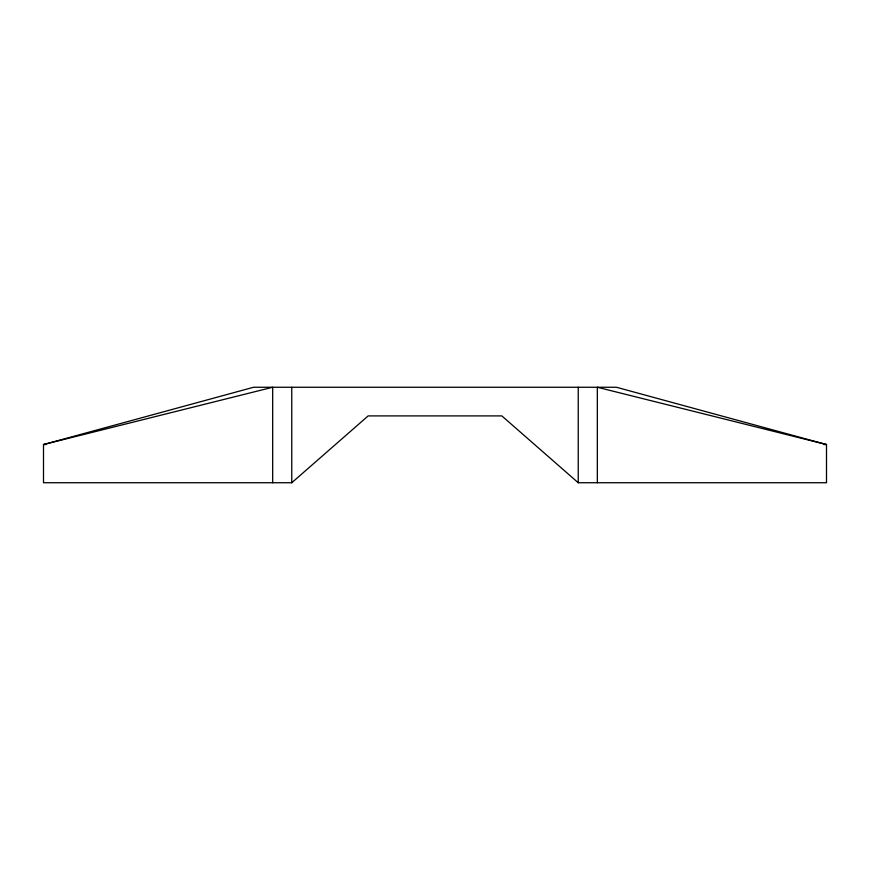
<?xml version="1.0" encoding="UTF-8"?>
<svg xmlns="http://www.w3.org/2000/svg" width="870" height="870" viewBox="0 0 870 870"><rect width="100%" height="100%" fill="white"/><g stroke="black" fill="none" stroke-linecap="round" stroke-linejoin="round"><path stroke-width="1.3" d="M291.765 482.741L368.162 415.903L501.838 415.903L578.235 482.741L826.5 482.741L826.5 444.548L616.428 387.259L253.572 387.259L43.5 444.548L43.5 482.741L291.765 482.741L291.765 387.259M46.208 444.548L43.5 444.548L272.669 387.259L272.669 482.741M823.792 444.548L826.5 444.548L597.331 387.259L597.331 482.741M578.235 387.259L578.235 482.741"/></g></svg>
